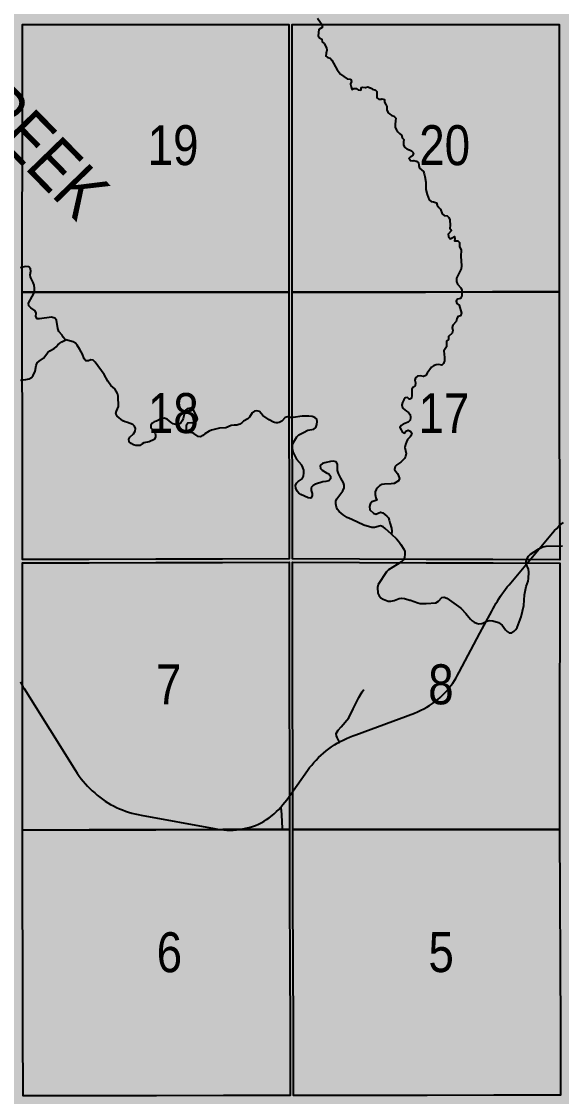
# Model space of a CAD drawing. Extents: x 639460 to 650829, y 5702863 to 5715975.
# Drawn here: x 645853.1 to 645961.3, y 5712213.5 to 5712429 of the extents above; entities that cross this region are included whole.
import ezdxf
from ezdxf.enums import TextEntityAlignment as Align

# ---------------------------------------------------------------- set-up
doc = ezdxf.new("R2010")
doc.units = 0
doc.header["$LTSCALE"] = 5
doc.linetypes.add('DASHED2', pattern=[9.525, 6.35, -3.175])
for name, color, linetype in [('Quarters', 8, 'Continuous'), ('RoadSeg', 57, 'DASHED2'), ('ROUTE-MAP-HWY', 2, 'Continuous'), ('T-WATER', 160, 'Continuous'), ('T-WATER-T', 170, 'Continuous')]:
    doc.layers.add(name, color=color, linetype=linetype)
doc.layers.add('ROUTE-MAP-BACKGROUND-H', color=7, linetype='Continuous', true_color=0xf0ebff)
doc.styles.add('120', font='ARIALN.TTF', dxfattribs={"height": 13})
doc.styles.add('TXT', font='ARIALN.TTF', dxfattribs={"height": 0.2})

msp = doc.modelspace()

# ---------------------------------------------------------------- hatches: boundary and pattern name
at = {"layer": 'ROUTE-MAP-BACKGROUND-H'}
h = msp.add_hatch(color=256, dxfattribs=at)
h.dxf.hatch_style = 1
h.paths.add_polyline_path([(644722.08, 5712923.1), (644716.33, 5711989.96), (646823.87, 5711989.96), (646818.02, 5712923.32)])

# ---------------------------------------------------------------- linework, layer by layer
at = {"layer": 'Quarters'}
for points in [[(645866.61, 5712374.75), (645853.25, 5712374.75), (645853.26, 5712388.16), (645853.27, 5712401.57), (645853.28, 5712414.98), (645853.29, 5712428.39), (645866.62, 5712428.39), (645879.96, 5712428.38), (645893.31, 5712428.37), (645906.65, 5712428.37), (645906.65, 5712414.96), (645906.65, 5712401.55), (645906.64, 5712388.15), (645906.64, 5712374.74), (645893.3, 5712374.75), (645879.96, 5712374.75), (645866.61, 5712374.75)], [(645920.7, 5712374.76), (645907.31, 5712374.74), (645907.31, 5712388.15), (645907.31, 5712401.56), (645907.32, 5712414.96), (645907.32, 5712428.37), (645920.7, 5712428.37), (645934.08, 5712428.38), (645947.45, 5712428.38), (645960.83, 5712428.39), (645960.83, 5712414.99), (645960.84, 5712401.59), (645960.85, 5712388.19), (645960.86, 5712374.79), (645947.47, 5712374.78), (645934.08, 5712374.77), (645920.7, 5712374.76)], [(645866.65, 5712321.19), (645853.28, 5712321.16), (645853.27, 5712334.56), (645853.27, 5712347.96), (645853.26, 5712361.35), (645853.25, 5712374.75), (645866.61, 5712374.75), (645879.96, 5712374.75), (645893.3, 5712374.75), (645906.64, 5712374.74), (645906.67, 5712361.38), (645906.7, 5712348.01), (645906.73, 5712334.64), (645906.75, 5712321.28), (645893.38, 5712321.25), (645880.02, 5712321.22), (645866.65, 5712321.19)], [(645920.81, 5712321.23), (645907.42, 5712321.28), (645907.4, 5712334.64), (645907.37, 5712348.01), (645907.34, 5712361.38), (645907.31, 5712374.74), (645920.7, 5712374.76), (645934.08, 5712374.77), (645947.47, 5712374.78), (645960.86, 5712374.79), (645960.86, 5712361.39), (645960.87, 5712348), (645960.92, 5712334.56), (645960.97, 5712321.12), (645947.58, 5712321.15), (645934.2, 5712321.18), (645920.81, 5712321.23)], [(645866.67, 5712266.95), (645853.3, 5712266.92), (645853.29, 5712280.31), (645853.29, 5712293.71), (645853.28, 5712307.1), (645853.28, 5712320.49), (645866.65, 5712320.52), (645880.02, 5712320.55), (645893.39, 5712320.58), (645906.76, 5712320.61), (645906.76, 5712307.22), (645906.77, 5712293.83), (645906.78, 5712280.45), (645906.79, 5712267.06), (645893.42, 5712267.02), (645880.05, 5712266.99), (645866.67, 5712266.95)], [(645920.83, 5712267.05), (645907.46, 5712267.06), (645907.45, 5712280.45), (645907.44, 5712293.83), (645907.43, 5712307.22), (645907.42, 5712320.61), (645920.81, 5712320.56), (645934.2, 5712320.51), (645947.59, 5712320.48), (645960.98, 5712320.45), (645960.95, 5712307.13), (645960.92, 5712293.8), (645960.93, 5712280.42), (645960.94, 5712267.03), (645947.57, 5712267.04), (645934.2, 5712267.05), (645920.83, 5712267.05)], [(645866.8, 5712213.68), (645853.41, 5712213.66), (645853.39, 5712226.98), (645853.36, 5712240.29), (645853.33, 5712253.61), (645853.3, 5712266.92), (645866.67, 5712266.95), (645880.05, 5712266.99), (645893.42, 5712267.02), (645906.79, 5712267.06), (645906.83, 5712253.73), (645906.87, 5712240.39), (645906.91, 5712227.06), (645906.95, 5712213.73), (645893.56, 5712213.71), (645880.18, 5712213.69), (645866.8, 5712213.68)], [(645921.01, 5712213.74), (645907.62, 5712213.73), (645907.58, 5712227.06), (645907.54, 5712240.39), (645907.5, 5712253.73), (645907.46, 5712267.06), (645920.83, 5712267.05), (645934.2, 5712267.05), (645947.57, 5712267.04), (645960.94, 5712267.03), (645960.99, 5712253.72), (645961.03, 5712240.41), (645961.08, 5712227.1), (645961.13, 5712213.79), (645947.76, 5712213.78), (645934.39, 5712213.76), (645921.01, 5712213.74)]]:
    msp.add_lwpolyline(points, close=True, dxfattribs=at)
at = {"layer": 'RoadSeg'}
msp.add_line((645944.98, 5712306.4), (645945.82, 5712307.99), dxfattribs=at)
for points in [[(645945.82, 5712307.99), (645947.32, 5712310.81), (645947.6, 5712311.31), (645947.88, 5712311.81), (645948.17, 5712312.31), (645948.46, 5712312.8), (645948.76, 5712313.3), (645949.07, 5712313.79), (645949.37, 5712314.22), (645949.73, 5712314.73), (645950.08, 5712315.19), (645950.43, 5712315.65), (645950.8, 5712316.1), (645959.15, 5712326.08), (645959.54, 5712326.53), (645959.94, 5712326.97), (645960.36, 5712327.4), (645960.8, 5712327.81), (645961.26, 5712328.21), (645961.73, 5712328.57)], [(645916.83, 5712284.57), (645916.98, 5712284.65), (645917.59, 5712284.96), (645918.21, 5712285.26), (645918.84, 5712285.53), (645919.48, 5712285.8), (645920.13, 5712286.05), (645931.83, 5712290.38), (645932.45, 5712290.64), (645933.1, 5712290.93), (645933.71, 5712291.24), (645934.31, 5712291.56), (645934.89, 5712291.9), (645935.46, 5712292.27), (645936.01, 5712292.67), (645936.52, 5712293.09), (645937.02, 5712293.51), (645937.48, 5712293.95), (645937.93, 5712294.41), (645938.34, 5712294.87), (645938.76, 5712295.38), (645939.14, 5712295.88), (645939.51, 5712296.39), (645939.85, 5712296.91), (645940.18, 5712297.45), (645940.5, 5712297.99), (645940.81, 5712298.55), (645944.98, 5712306.4)], [(645852.91, 5712296.63), (645853.13, 5712296.18), (645853.38, 5712295.73), (645853.65, 5712295.28), (645863.9, 5712278.86), (645864.27, 5712278.31), (645864.65, 5712277.76), (645865.05, 5712277.23), (645865.46, 5712276.71), (645865.9, 5712276.21), (645866.35, 5712275.73), (645866.81, 5712275.27), (645867.28, 5712274.82), (645867.77, 5712274.38), (645868.28, 5712273.94), (645868.81, 5712273.52), (645869.34, 5712273.13), (645869.87, 5712272.75), (645870.42, 5712272.4), (645870.97, 5712272.06), (645871.55, 5712271.76), (645872.13, 5712271.47), (645872.73, 5712271.21), (645873.34, 5712270.96), (645873.95, 5712270.74), (645874.57, 5712270.53), (645875.19, 5712270.35), (645875.82, 5712270.18), (645876.46, 5712270.03), (645877.09, 5712269.89), (645891.72, 5712267.23), (645892.36, 5712267.13), (645892.99, 5712267.05), (645893.63, 5712266.98), (645894.26, 5712266.94), (645894.89, 5712266.93), (645895.53, 5712266.94), (645896.16, 5712266.98), (645896.8, 5712267.05), (645897.44, 5712267.15), (645898.08, 5712267.28), (645898.72, 5712267.44), (645899.36, 5712267.63), (645899.97, 5712267.85), (645900.57, 5712268.11), (645901.15, 5712268.38), (645901.7, 5712268.69), (645902.23, 5712269.04), (645902.75, 5712269.41), (645903.33, 5712269.88), (645903.73, 5712270.21), (645904.19, 5712270.64), (645904.64, 5712271.08), (645905.07, 5712271.55)], [(645916.83, 5712284.57), (645916.34, 5712285.49), (645916.21, 5712285.83), (645916.17, 5712286.28), (645916.58, 5712286.94), (645917.18, 5712287.62), (645918.71, 5712289.45), (645919.56, 5712291.21), (645920.7, 5712293.48), (645921.39, 5712294.62), (645921.73, 5712295.13)], [(645905.07, 5712271.55), (645905.47, 5712272.03), (645905.86, 5712272.52), (645906.24, 5712273.02), (645910.42, 5712278.9), (645910.84, 5712279.44), (645911.26, 5712279.97), (645911.69, 5712280.47), (645912.15, 5712280.97), (645912.63, 5712281.45), (645913.12, 5712281.91), (645913.63, 5712282.36), (645914.15, 5712282.79), (645914.69, 5712283.21), (645915.24, 5712283.6), (645915.8, 5712283.98), (645916.39, 5712284.32), (645916.83, 5712284.57)], [(645905.42, 5712267.21), (645905.25, 5712269.97), (645905.18, 5712270.85), (645905.07, 5712271.55)]]:
    msp.add_lwpolyline(points, dxfattribs=at)
at = {"layer": 'ROUTE-MAP-HWY'}
msp.add_lwpolyline([(645852.09, 5712299.49, 2, 2, 0), (645852.21, 5712298.8, 2, 2, 0), (645852.34, 5712298.27, 2, 2, 0), (645852.44, 5712297.9, 2, 2, 0), (645852.57, 5712297.49, 2, 2, 0), (645852.73, 5712297.07, 2, 2, 0), (645852.91, 5712296.63, 2, 2, 0), (645853.13, 5712296.18, 2, 2, 0), (645853.38, 5712295.73, 2, 2, 0), (645853.65, 5712295.28, 2, 2, 0), (645863.9, 5712278.86, 2, 2, 0), (645864.27, 5712278.31, 2, 2, 0), (645864.65, 5712277.76, 2, 2, 0), (645865.05, 5712277.23, 2, 2, 0), (645865.46, 5712276.71, 2, 2, 0), (645865.9, 5712276.21, 2, 2, 0), (645866.35, 5712275.73, 2, 2, 0), (645866.81, 5712275.27, 2, 2, 0), (645867.28, 5712274.82, 2, 2, 0), (645867.77, 5712274.38, 2, 2, 0), (645868.28, 5712273.94, 2, 2, 0), (645868.81, 5712273.52, 2, 2, 0), (645869.34, 5712273.13, 2, 2, 0), (645869.87, 5712272.75, 2, 2, 0), (645870.42, 5712272.4, 2, 2, 0), (645870.97, 5712272.06, 2, 2, 0), (645871.55, 5712271.76, 2, 2, 0), (645872.13, 5712271.47, 2, 2, 0), (645872.73, 5712271.21, 2, 2, 0), (645873.34, 5712270.96, 2, 2, 0), (645873.95, 5712270.74, 2, 2, 0), (645874.57, 5712270.53, 2, 2, 0), (645875.19, 5712270.35, 2, 2, 0), (645875.82, 5712270.18, 2, 2, 0), (645876.46, 5712270.03, 2, 2, 0), (645877.09, 5712269.89, 2, 2, 0), (645891.72, 5712267.23, 2, 2, 0), (645892.36, 5712267.13, 2, 2, 0), (645892.99, 5712267.05, 2, 2, 0), (645893.63, 5712266.98, 2, 2, 0), (645894.26, 5712266.94, 2, 2, 0), (645894.89, 5712266.93, 2, 2, 0), (645895.53, 5712266.94, 2, 2, 0), (645896.16, 5712266.98, 2, 2, 0), (645896.8, 5712267.05, 2, 2, 0), (645897.44, 5712267.15, 2, 2, 0), (645898.08, 5712267.28, 2, 2, 0), (645898.72, 5712267.44, 2, 2, 0), (645899.36, 5712267.63, 2, 2, 0), (645899.97, 5712267.85, 2, 2, 0), (645900.57, 5712268.11, 2, 2, 0), (645901.15, 5712268.38, 2, 2, 0), (645901.7, 5712268.69, 2, 2, 0), (645902.23, 5712269.04, 2, 2, 0), (645902.75, 5712269.41, 2, 2, 0), (645903.33, 5712269.88, 2, 2, 0), (645903.73, 5712270.21, 2, 2, 0), (645904.19, 5712270.64, 2, 2, 0), (645904.64, 5712271.08, 2, 2, 0), (645905.07, 5712271.55, 2, 2, 0), (645905.47, 5712272.03, 2, 2, 0), (645905.86, 5712272.52, 2, 2, 0), (645906.24, 5712273.02, 2, 2, 0), (645910.42, 5712278.9, 2, 2, 0), (645910.84, 5712279.44, 2, 2, 0), (645911.26, 5712279.97, 2, 2, 0), (645911.69, 5712280.47, 2, 2, 0), (645912.15, 5712280.97, 2, 2, 0), (645912.63, 5712281.45, 2, 2, 0), (645913.12, 5712281.91, 2, 2, 0), (645913.63, 5712282.36, 2, 2, 0), (645914.15, 5712282.79, 2, 2, 0), (645914.69, 5712283.21, 2, 2, 0), (645915.24, 5712283.6, 2, 2, 0), (645915.8, 5712283.98, 2, 2, 0), (645916.39, 5712284.32, 2, 2, 0), (645916.83, 5712284.57, 2, 2, 0), (645916.98, 5712284.65, 2, 2, 0), (645917.59, 5712284.96, 2, 2, 0), (645918.21, 5712285.26, 2, 2, 0), (645918.84, 5712285.53, 2, 2, 0), (645919.48, 5712285.8, 2, 2, 0), (645920.13, 5712286.05, 2, 2, 0), (645931.83, 5712290.38, 2, 2, 0), (645932.45, 5712290.64, 2, 2, 0), (645933.1, 5712290.93, 2, 2, 0), (645933.71, 5712291.24, 2, 2, 0), (645934.31, 5712291.56, 2, 2, 0), (645934.89, 5712291.9, 2, 2, 0), (645935.46, 5712292.27, 2, 2, 0), (645936.01, 5712292.67, 2, 2, 0), (645936.52, 5712293.09, 2, 2, 0), (645937.02, 5712293.51, 2, 2, 0), (645937.48, 5712293.95, 2, 2, 0), (645937.93, 5712294.41, 2, 2, 0), (645938.34, 5712294.87, 2, 2, 0), (645938.76, 5712295.38, 2, 2, 0), (645939.14, 5712295.88, 2, 2, 0), (645939.51, 5712296.39, 2, 2, 0), (645939.85, 5712296.91, 2, 2, 0), (645940.18, 5712297.45, 2, 2, 0), (645940.5, 5712297.99, 2, 2, 0), (645940.81, 5712298.55, 2, 2, 0), (645945.82, 5712307.99, 2, 2, 0), (645947.32, 5712310.81, 2, 2, 0), (645947.6, 5712311.31, 2, 2, 0), (645947.88, 5712311.81, 2, 2, 0), (645948.17, 5712312.31, 2, 2, 0), (645948.46, 5712312.8, 2, 2, 0), (645948.76, 5712313.3, 2, 2, 0), (645949.07, 5712313.79, 2, 2, 0), (645949.37, 5712314.22, 2, 2, 0), (645949.73, 5712314.73, 2, 2, 0), (645950.08, 5712315.19, 2, 2, 0), (645950.43, 5712315.65, 2, 2, 0), (645950.8, 5712316.1, 2, 2, 0), (645959.15, 5712326.08, 2, 2, 0), (645959.54, 5712326.53, 2, 2, 0), (645959.94, 5712326.97, 2, 2, 0), (645960.36, 5712327.4, 2, 2, 0), (645960.8, 5712327.81, 2, 2, 0), (645961.26, 5712328.21, 2, 2, 0), (645961.73, 5712328.57, 2, 2, 0), (645962.22, 5712328.92, 2, 2, 0), (645962.73, 5712329.24, 2, 2, 0)], format="xyseb", dxfattribs=at)
at = {"layer": 'T-WATER', "linetype": 'Continuous'}
for points in [[(645912.42, 5712429.65), (645913.03, 5712428.82), (645913.27, 5712428.39), (645913.39, 5712427.88), (645913.36, 5712427.8), (645912.69, 5712427.38), (645912.55, 5712426.13), (645912.8, 5712425.7), (645913.26, 5712425.48), (645913.38, 5712424.89), (645913.76, 5712424.57), (645914.24, 5712423.73), (645914.3, 5712423.24), (645914.17, 5712422.67), (645914.06, 5712422.03), (645914.46, 5712421.77), (645914.95, 5712421.65), (645915.31, 5712421.24), (645916.37, 5712419.33), (645917.03, 5712418.42), (645918.35, 5712417.53), (645918.41, 5712417.49), (645918.51, 5712417.5), (645919.01, 5712417.43), (645919.07, 5712417.39), (645919.24, 5712416.98), (645919.05, 5712416.52), (645919.04, 5712416.48), (645919.12, 5712415.99), (645919.15, 5712415.91), (645919.3, 5712415.4), (645919.33, 5712415.39), (645919.69, 5712415.59), (645920.16, 5712415.58), (645920.59, 5712415.32), (645921.11, 5712415.24), (645921.16, 5712415.27), (645921.2, 5712415.77)], [(645921.2, 5712415.78), (645921.5, 5712415.82), (645921.99, 5712415.77), (645922.03, 5712415.77), (645922.5, 5712415.93), (645922.52, 5712415.93), (645922.97, 5712415.71), (645923.01, 5712415.69), (645923.45, 5712415.47), (645923.46, 5712415.46), (645923.93, 5712415.31), (645923.96, 5712415.29), (645924.29, 5712414.95), (645924.32, 5712414.46), (645924.32, 5712414.35), (645924.3, 5712413.84), (645924.34, 5712413.72), (645924.71, 5712413.41), (645925.19, 5712413.45), (645925.33, 5712413.47), (645925.84, 5712413.39), (645925.87, 5712413.35), (645925.85, 5712412.86), (645925.86, 5712412.8), (645926.13, 5712412.39), (645926.33, 5712411.94), (645926.34, 5712411.91), (645926.34, 5712411.41), (645926.34, 5712411.26), (645926.5, 5712410.79), (645926.52, 5712410.75), (645926.88, 5712410.42), (645927.3, 5712410.18), (645927.77, 5712410.01), (645927.81, 5712409.98), (645928.12, 5712409.59), (645928.08, 5712409.1), (645928.05, 5712408.96), (645927.98, 5712408.47), (645927.97, 5712408.38), (645927.98, 5712407.88), (645928.01, 5712407.75), (645928.23, 5712407.3), (645928.24, 5712407.28), (645928.52, 5712406.9), (645928.87, 5712406.55), (645929.22, 5712406.22), (645929.38, 5712405.75), (645929.4, 5712405.7), (645929.72, 5712405.34), (645929.68, 5712404.85), (645929.67, 5712404.8), (645929.65, 5712404.51), (645929.64, 5712404.3), (645929.66, 5712404.19), (645929.9, 5712403.77), (645930.3, 5712403.48), (645930.31, 5712403.47), (645930.77, 5712403.27), (645930.81, 5712403.25), (645930.83, 5712403.25), (645931.26, 5712403.05), (645931.3, 5712403.03), (645931.65, 5712402.67)], [(645931.65, 5712402.67), (645931.52, 5712402.19), (645931.51, 5712402.18), (645931.11, 5712401.89), (645931.08, 5712401.87), (645930.83, 5712401.65), (645930.72, 5712401.55), (645930.83, 5712401.38), (645930.99, 5712401.14), (645931.01, 5712401.13), (645931.49, 5712401.1), (645931.69, 5712401.11), (645932.18, 5712401.02), (645932.27, 5712400.98), (645932.68, 5712400.69), (645932.72, 5712400.2), (645932.72, 5712400.05), (645932.85, 5712399.57), (645933.67, 5712398.94), (645933.76, 5712398.46), (645933.94, 5712397.9), (645934.14, 5712396.79), (645934.13, 5712395.34), (645934.37, 5712394.29), (645934.8, 5712393.27), (645935.17, 5712392.89), (645935.66, 5712392.83), (645936.25, 5712392.63), (645936.42, 5712392.15), (645936.71, 5712391.72), (645937.06, 5712391.39), (645937.4, 5712390.46), (645937.78, 5712390.09), (645938.38, 5712390.03), (645938.73, 5712389.69), (645938.96, 5712389.25), (645939.02, 5712388.12), (645938.94, 5712387.55), (645939.24, 5712387.13), (645938.59, 5712386.4), (645938.7, 5712385.91), (645939.01, 5712385.46), (645939.42, 5712385.65), (645939.84, 5712385.93), (645939.93, 5712385.46), (645939.87, 5712385.01), (645940.53, 5712385.01), (645940.87, 5712384.71), (645940.9, 5712383.92), (645941.18, 5712383.16), (645941.12, 5712381.94), (645941.27, 5712380), (645941.18, 5712379.43), (645940.49, 5712377.97), (645940.29, 5712377.55), (645940.27, 5712376.86), (645940.44, 5712376.33), (645941.15, 5712375.59), (645941.36, 5712375.14), (645941.35, 5712374.01), (645941.05, 5712373.47), (645940.47, 5712373.34), (645940.21, 5712372.93), (645940.37, 5712372.44), (645940.82, 5712372.17), (645941.24, 5712370.52), (645941.09, 5712369.98), (645940.55, 5712369.88), (645940.31, 5712369.42), (645940.21, 5712368.84), (645939.53, 5712368.14), (645939.41, 5712367.63), (645939.51, 5712367.04), (645939.37, 5712366.51), (645938.66, 5712365.86), (645938.64, 5712365.29), (645938.28, 5712364.94), (645938.28, 5712363.82), (645937.74, 5712362.97), (645937.89, 5712361.67), (645937.84, 5712361.01), (645937.68, 5712360.45), (645937.31, 5712360.12), (645936.76, 5712360.24), (645936.17, 5712360.2), (645935.68, 5712359.98), (645935.27, 5712359.68), (645934.39, 5712358.48), (645934.14, 5712358.07), (645933.65, 5712357.87), (645933.06, 5712357.97), (645932.47, 5712357.9), (645932.08, 5712357.59), (645931.91, 5712357.1), (645932.06, 5712356.54), (645931.99, 5712355.99), (645931.58, 5712355.7), (645931.31, 5712355.33), (645931.29, 5712354), (645931.23, 5712353.49), (645931.18, 5712353.42), (645930.94, 5712353.33), (645930.8, 5712353.27), (645930.48, 5712353.63), (645930, 5712353.54), (645929.7, 5712353.14), (645929.46, 5712352.65), (645929.3, 5712352.14), (645929.42, 5712351.56), (645929.59, 5712351.42), (645930.22, 5712350.91), (645930.67, 5712350.61), (645930.95, 5712350.29), (645931.01, 5712350.23), (645931.04, 5712349.62), (645930.96, 5712349.08), (645930.95, 5712349.03), (645930.59, 5712348.7), (645929.59, 5712348.3), (645929.16, 5712348.05), (645928.93, 5712347.61), (645929.15, 5712347.12), (645929.41, 5712346.72), (645929.82, 5712346.5), (645930.13, 5712346.88), (645930.57, 5712347.09), (645930.97, 5712346.89), (645931.04, 5712346.86), (645931.3, 5712346.46), (645931.14, 5712345.93), (645930.97, 5712345.74), (645930.47, 5712345.19), (645930.22, 5712344.73), (645930.05, 5712344.21), (645929.95, 5712343.62), (645930.17, 5712342.4), (645930.08, 5712341.82), (645929.82, 5712341.42), (645929.14, 5712340.7), (645928.34, 5712340.12), (645928.01, 5712339.77), (645927.88, 5712339.23), (645928.12, 5712338.79), (645928.43, 5712338.38), (645928.66, 5712337.94), (645928.83, 5712337.41), (645928.63, 5712336.95), (645927.8, 5712336.38), (645927.19, 5712336.3), (645925.87, 5712336.27), (645925.28, 5712336.17), (645924.85, 5712335.92), (645924.5, 5712335.59), (645924.18, 5712335.2), (645923.99, 5712334.74), (645923.98, 5712334.19), (645924.12, 5712333.55), (645924.32, 5712333.04), (645923.32, 5712332.72), (645922.99, 5712332.28), (645922.83, 5712331.78), (645922.93, 5712331.13), (645923.64, 5712330.47), (645924.1, 5712330.28), (645925.04, 5712330.67), (645925.54, 5712330.51), (645926.33, 5712329.87), (645926.63, 5712329.53), (645926.8, 5712329.06), (645926.9, 5712328.54), (645927.22, 5712327.44), (645927.28, 5712326.87), (645927.22, 5712326.26), (645926, 5712327.38), (645925.56, 5712327.74), (645925.03, 5712327.9), (645923.87, 5712327.57), (645923.29, 5712327.56), (645921.71, 5712328.07), (645919.32, 5712329.18), (645918.37, 5712329.59), (645917.53, 5712330.1), (645916.78, 5712330.77), (645916.45, 5712331.16), (645916.22, 5712331.67), (645916.09, 5712332.32), (645916.11, 5712332.87), (645916.28, 5712333.34), (645916.91, 5712334.15), (645917.52, 5712334.94), (645917.75, 5712335.53), (645917.75, 5712336.07), (645917.6, 5712336.54), (645917.11, 5712337.44), (645916.6, 5712338.4), (645916.44, 5712339.03), (645916.44, 5712340.26), (645916.18, 5712340.73), (645915.57, 5712340.88), (645915.01, 5712340.83), (645913.88, 5712340.56), (645913.39, 5712340.38), (645913.03, 5712340.04), (645912.98, 5712339.93), (645913.01, 5712339.42), (645913.32, 5712339.04), (645914.25, 5712338.55), (645914.7, 5712338.34), (645915.03, 5712337.86), (645915.02, 5712337.36), (645914.69, 5712336.96), (645914.09, 5712336.8), (645913.5, 5712336.73), (645912.01, 5712336.26), (645911.54, 5712336.02), (645911.21, 5712335.69), (645911.16, 5712335.57), (645911.17, 5712335), (645911.34, 5712334.39), (645911.38, 5712333.9), (645911.05, 5712333.48), (645910.54, 5712333.55), (645909.1, 5712334.18), (645908.66, 5712334.43), (645908.31, 5712334.87), (645908.09, 5712335.46), (645908.03, 5712336.01), (645908.2, 5712336.47), (645908.53, 5712336.82), (645909.37, 5712337.36), (645909.63, 5712337.89), (645909.71, 5712338.54), (645909.67, 5712339.09), (645909.51, 5712339.61), (645909.27, 5712340.05), (645908.28, 5712341.22), (645908.25, 5712341.26), (645907.56, 5712342.72), (645907.39, 5712343.35), (645907.39, 5712343.95), (645907.5, 5712344.43), (645908.29, 5712345.76), (645908.65, 5712346.15), (645909.63, 5712346.6), (645910.48, 5712347.11), (645911.68, 5712347.28), (645912.07, 5712347.65), (645912.26, 5712348.24), (645912.33, 5712348.81), (645912.28, 5712349.3), (645911.91, 5712349.65), (645911.32, 5712349.84), (645910.65, 5712349.91), (645909.33, 5712349.9), (645907.55, 5712349.65), (645906.97, 5712349.64), (645906.42, 5712349.77), (645905.94, 5712349.62), (645905.24, 5712348.92), (645904.73, 5712348.6), (645904.43, 5712348.58), (645904.11, 5712348.57), (645903.77, 5712348.64), (645903.62, 5712348.67), (645902.74, 5712349.17), (645901.49, 5712350.04), (645900.79, 5712350.81), (645900.27, 5712350.99), (645899.78, 5712350.86), (645899.34, 5712350.58), (645898.81, 5712349.72), (645898.48, 5712349.37), (645897.62, 5712348.87), (645897.26, 5712348.54), (645896.83, 5712348.26), (645896.22, 5712348.08), (645895.72, 5712348.08), (645895.11, 5712348.02), (645894.07, 5712347.55), (645892.79, 5712347.5), (645891.18, 5712347.09), (645890.71, 5712346.89), (645889.87, 5712346.34), (645889.47, 5712346.03), (645888.99, 5712345.78), (645888.49, 5712345.82), (645887.65, 5712346.44), (645887.19, 5712346.63), (645886.56, 5712346.57), (645886.21, 5712346.85), (645886.16, 5712346.96), (645886.19, 5712348.12), (645886.46, 5712348.53), (645887.16, 5712348.6), (645887.67, 5712348.55), (645888.11, 5712348.81), (645888.35, 5712349.32), (645888.26, 5712349.81), (645887.96, 5712350.3), (645887.79, 5712350.79), (645887.51, 5712351.25), (645887.18, 5712351.36), (645886.88, 5712351.46), (645886.37, 5712351.39), (645886.33, 5712351.36), (645885.95, 5712351.06), (645885.78, 5712350.52), (645885.51, 5712349.41), (645885.32, 5712348.96), (645885.05, 5712348.57), (645884.58, 5712348.25), (645884.01, 5712348.21), (645883.51, 5712348.35), (645883.1, 5712348.62), (645882.31, 5712349.29), (645881.71, 5712349.46), (645881.18, 5712349.4), (645880.16, 5712348.91), (645879.68, 5712348.78), (645879.26, 5712348.52), (645879, 5712348.06), (645879.04, 5712347.56), (645879.66, 5712346.8), (645879.86, 5712346.4), (645879.94, 5712346.18), (645879.93, 5712345.68), (645879.71, 5712345.24), (645878.71, 5712344.76), (645877.64, 5712344.54), (645877.3, 5712344.35), (645876.79, 5712344.04), (645876.62, 5712344), (645876.04, 5712344.01), (645875.57, 5712344.14), (645875.1, 5712344.41), (645874.71, 5712344.77), (645874.58, 5712345.25), (645874.82, 5712345.68), (645875.56, 5712346.32), (645875.86, 5712346.86), (645875.92, 5712347.4), (645875.77, 5712347.87), (645875.42, 5712348.24), (645874.37, 5712348.63), (645873.85, 5712348.76), (645873.38, 5712348.93), (645872.26, 5712349.91), (645872.03, 5712350.42), (645872.12, 5712350.91), (645872.32, 5712351.33), (645872.57, 5712351.83), (645872.45, 5712353.89), (645872.31, 5712354.42), (645872.08, 5712354.91), (645871.78, 5712355.34), (645871.02, 5712356.04), (645870.43, 5712356.91), (645869.69, 5712358.26), (645867.89, 5712360.72), (645867.48, 5712361.09), (645866.99, 5712361.21), (645866.51, 5712360.95), (645866.01, 5712360.98), (645865.66, 5712361.36), (645865.31, 5712362.34), (645864.82, 5712363.25), (645864.27, 5712364.1), (645863.92, 5712364.51), (645863.44, 5712364.79), (645861.98, 5712365.22)], [(645852.87, 5712357.1), (645853.97, 5712357.22), (645854.61, 5712357.39), (645855.12, 5712357.63), (645855.44, 5712358.02), (645855.86, 5712358.93), (645856.05, 5712360.03), (645856.23, 5712360.61), (645856.66, 5712360.91), (645857.5, 5712361.49), (645858.39, 5712362.64), (645858.77, 5712362.96), (645859.65, 5712363.45), (645860.05, 5712363.8), (645860.4, 5712364.21), (645860.77, 5712364.53), (645861.18, 5712364.81), (645861.98, 5712365.22), (645861.79, 5712365.33), (645861.46, 5712365.71), (645861.25, 5712366.14), (645860.58, 5712366.88), (645860.36, 5712367.43), (645860.13, 5712369.13), (645859.78, 5712369.53), (645859.14, 5712369.71), (645856.7, 5712369.38), (645856.22, 5712369.42), (645855.98, 5712369.86), (645856.01, 5712370.55), (645855.84, 5712371.02), (645854.97, 5712371.61), (645854.56, 5712372.01), (645854.48, 5712372.54), (645855.26, 5712373.86), (645855.53, 5712374.32), (645855.7, 5712374.9), (645855.74, 5712375.56), (645855.65, 5712376.16), (645855.47, 5712376.68), (645854.95, 5712377.65), (645854.92, 5712377.84), (645854.87, 5712378.25), (645854.95, 5712378.92), (645854.89, 5712379.4), (645854.6, 5712379.8), (645854.51, 5712379.85), (645853.9, 5712379.89), (645852.84, 5712379.6)], [(645927.22, 5712326.26), (645928.24, 5712325.32), (645928.65, 5712324.85), (645928.86, 5712324.6), (645929.12, 5712324.18), (645929.71, 5712323.26), (645929.89, 5712322.77), (645929.92, 5712322.23), (645929.84, 5712321.57), (645929.59, 5712321.03), (645929.25, 5712320.68), (645926.64, 5712319.08), (645926.24, 5712318.7), (645924.57, 5712316.17), (645924.44, 5712315.56), (645924.54, 5712314.42), (645924.75, 5712313.88), (645925.1, 5712313.48), (645925.55, 5712313.23), (645926.59, 5712312.84), (645927.13, 5712312.8), (645927.75, 5712312.93), (645928.76, 5712313.34), (645929.26, 5712313.43), (645929.84, 5712313.36), (645930.93, 5712313.04), (645931.06, 5712313), (645932.52, 5712312.46), (645933.01, 5712312.34), (645934.22, 5712312.31), (645936.16, 5712312.49), (645936.66, 5712312.79), (645937.34, 5712313.52), (645937.82, 5712313.64), (645938.31, 5712313.4), (645941.14, 5712311.38), (645941.18, 5712311.34), (645942.15, 5712310.37), (645942.44, 5712310), (645943.07, 5712309.2), (645943.42, 5712308.87), (645943.82, 5712308.59), (645944.26, 5712308.37), (645944.77, 5712308.27), (645945.36, 5712308.33), (645945.57, 5712308.41), (645946.38, 5712308.8), (645946.89, 5712308.91), (645947.53, 5712308.86), (645948.7, 5712308.54), (645949.45, 5712307.99), (645950.06, 5712307.09), (645950.4, 5712306.73), (645950.83, 5712306.46), (645951.33, 5712306.49), (645951.85, 5712306.78), (645952.19, 5712307.13), (645952.46, 5712307.55), (645953.2, 5712309.66), (645953.75, 5712311.95), (645953.9, 5712314.09), (645954.22, 5712315.73), (645954.65, 5712316.82), (645954.73, 5712317.33), (645954.78, 5712318.59), (645954.69, 5712319.24), (645954.25, 5712320.27), (645954.22, 5712320.79), (645954.41, 5712321.35), (645954.72, 5712321.83), (645955.08, 5712322.2), (645956.74, 5712323.28), (645957.58, 5712323.68), (645957.64, 5712323.71), (645958.22, 5712323.86), (645958.24, 5712323.86), (645961.49, 5712323.9)]]:
    msp.add_lwpolyline(points, dxfattribs=at)

# ---------------------------------------------------------------- texts
at = {"layer": 'RoadSeg', "style": '120'}
for s, height, p in [('19', 8.004, (645878.38, 5712400.21)), ('20', 8.004, (645932.8, 5712400.2)), ('18', 8.004, (645878.42, 5712346.51)), ('17', 8.004, (645932.65, 5712346.49)), ('7', 8, (645880.04, 5712292.13)), ('8', 8, (645934.6, 5712292.14)), ('6', 8, (645880.19, 5712238.44)), ('5', 8, (645934.65, 5712238.47))]:
    msp.add_text(s, height=height, dxfattribs=at).set_placement(p)
at = {"layer": 'T-WATER-T', "style": 'TXT'}
msp.add_text('GREASE CREEK', height=10.0052, rotation=314.2097, dxfattribs=at).set_placement((645832.7, 5712421.07), align=Align.CENTER)

doc.saveas('drawing.dxf')
